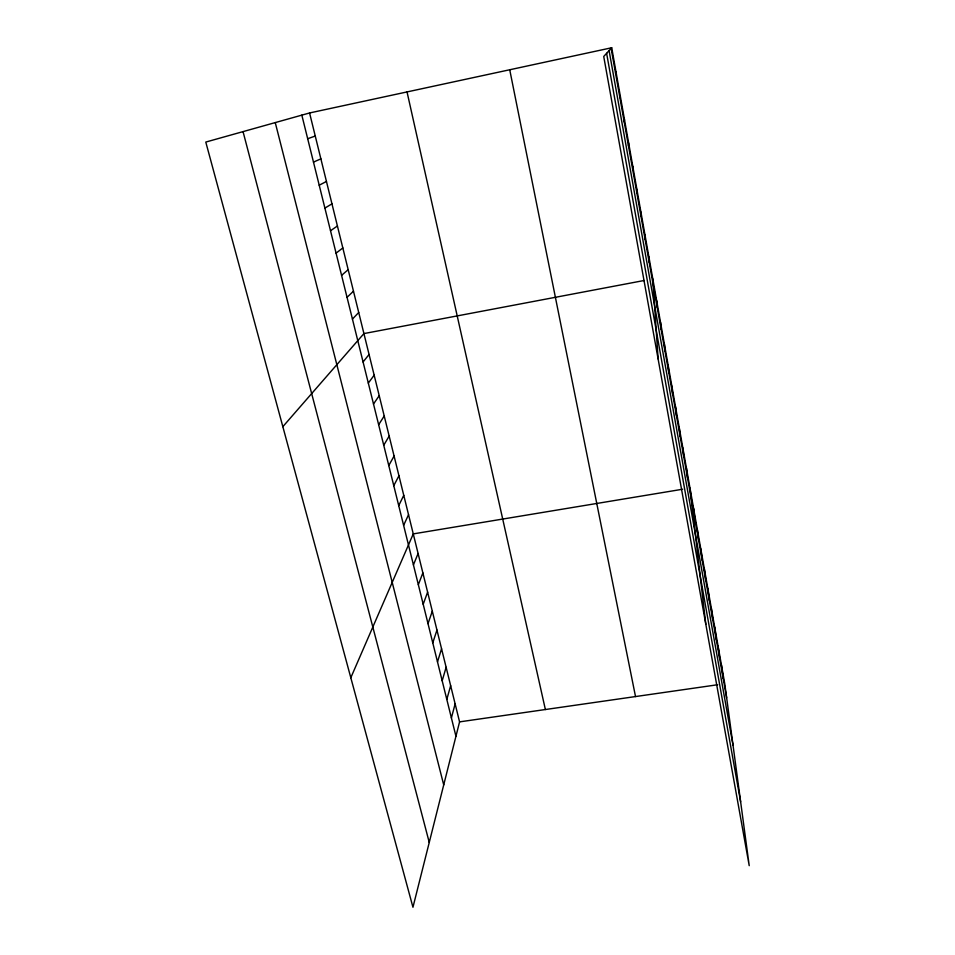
<?xml version="1.0" encoding="UTF-8"?>
<svg xmlns="http://www.w3.org/2000/svg" width="955" height="955" viewBox="0 0 955 955"><rect width="100%" height="100%" fill="white"/><g stroke="black" fill="none" stroke-linecap="round" stroke-linejoin="round"><path stroke-width="1.43" d="M632.711 169.727L632.783 166.254M628.486 145.972L628.653 143.035M624.212 121.965L624.486 119.59M619.902 97.697L620.273 95.894M309.575 112.965L459.57 721.873L412.954 907.25L205.779 142.068L309.575 112.965L611.713 47.75L724.761 683.732L749.221 865.672L603.727 56.476L611.713 47.75M451.405 717.933L455.129 703.847M446.809 699.43L450.653 685.654M442.177 680.748L446.128 667.294M437.497 661.899L441.568 648.755M432.77 642.858L436.96 630.061M428.007 623.651L432.305 611.188M423.196 604.252L427.613 592.136M418.338 584.675L422.874 572.905M615.533 73.177L616.023 71.947M413.431 564.894L418.099 553.494M350.807 677.752L413.264 533.893L682.634 489.235M403.619 525.369L408.537 514.697M398.724 505.625L403.762 495.323M393.77 485.689L398.951 475.769M388.781 465.563L394.081 456.024M383.743 445.245L389.174 436.101M378.646 424.724L384.22 415.986M373.501 404.013L379.219 395.68M368.32 383.098L374.169 375.172M363.067 361.969L369.072 354.484M282.835 426.682L363.927 333.582L644.136 280.495M352.431 319.089L358.722 312.488M347.035 297.339L353.481 291.18M341.58 275.362L348.181 269.668M336.076 253.159L342.833 247.942M330.514 230.74L337.425 226.001M324.891 208.095L331.97 203.845M319.209 185.21L326.455 181.462M313.479 162.099L320.88 158.864M307.677 138.738L315.257 136.028M459.57 721.873L717.73 684.735M243.048 131.623L429.249 842.441M275.255 122.586L443.717 784.891M301.828 115.137L455.953 736.269M407.033 91.931L545.377 709.529M509.731 69.763L635.517 696.565M606.616 53.325L740.626 801.734M611.128 48.395L726.648 697.759M609.099 50.615L733.034 745.258M721.431 664.978L723.245 678.683M718.065 646.058L719.819 659.416M714.662 626.958L716.369 639.969M711.236 607.678L712.872 620.332M707.786 588.208L709.338 600.504M704.289 568.559L705.781 580.485M700.755 548.707L702.188 560.263M697.198 528.676L698.547 539.838M693.605 508.442L694.882 519.222M689.976 488.017L705.817 624.284M686.418 467.998L687.552 477.978M682.825 447.788L683.876 457.361M679.196 427.386L680.175 436.542M675.531 406.782L676.438 415.521M671.831 385.975L672.654 394.284M668.106 364.965L668.846 372.832M664.334 343.752L664.99 351.177M660.526 322.336L661.099 329.296M656.682 300.706L657.159 307.188M652.79 278.848L658.114 358.925M648.875 256.776L649.185 262.303M644.912 234.488L645.126 239.514M640.912 211.974L641.032 216.499M636.866 189.233L636.889 193.232"/></g></svg>
